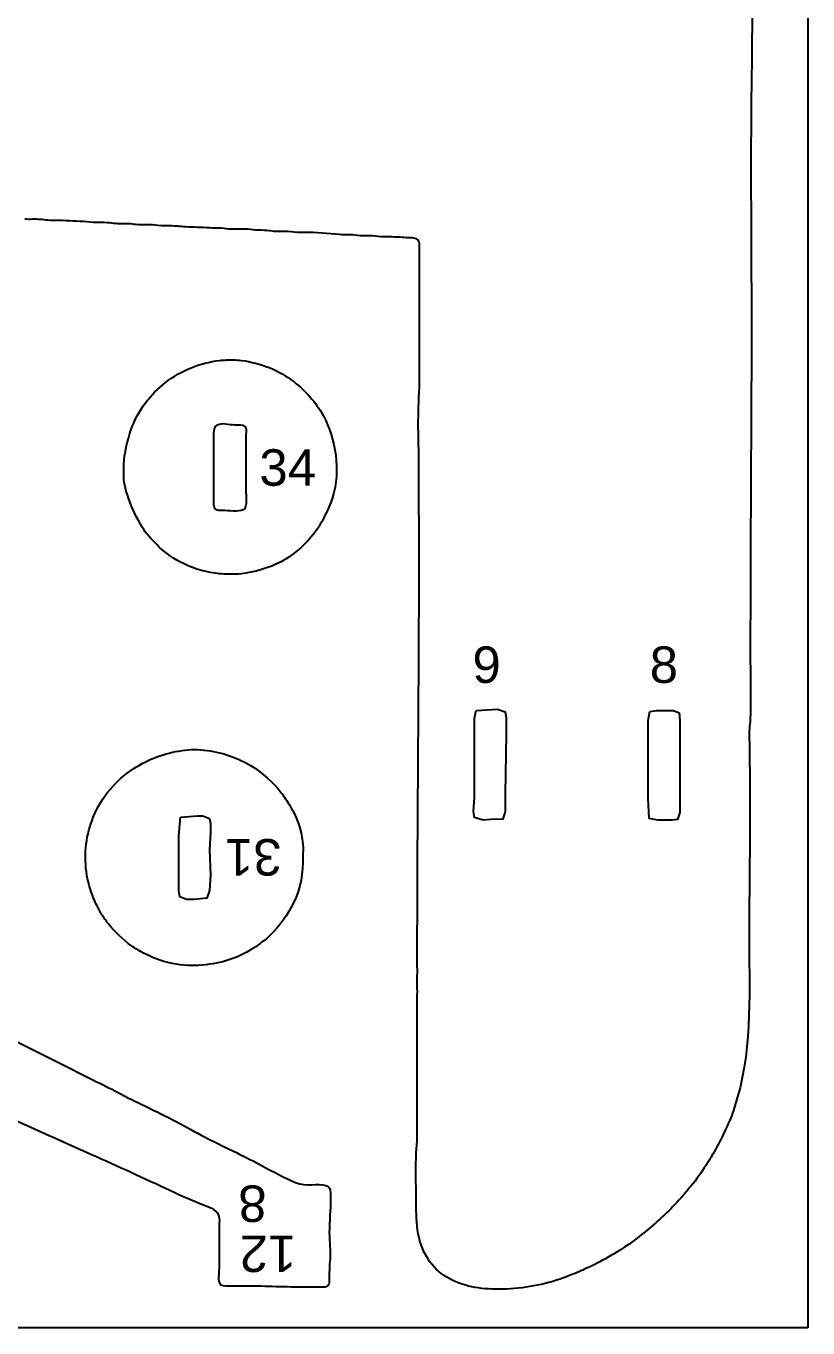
# Model space of a CAD drawing. Header units: millimetres. Extents: x -43 to 337, y -64 to 172.
# Drawn here: x 72.4 to 147.4, y -63.8 to 61.1 of the extents above; entities that cross this region are included whole.
import ezdxf
from ezdxf.enums import TextEntityAlignment as Align

# ---------------------------------------------------------------- set-up
doc = ezdxf.new("R2010")
doc.units = ezdxf.units.MM
doc.layers.get('0').update_dxf_attribs({"lineweight": 25, "true_color": 0xffffff})
for name, color, linetype, true_color in [('Cut', 7, 'Continuous', 0xffffff), ('Stege', 5, 'Continuous', 0x0000ff), ('Text', 1, 'Continuous', 0xff0000)]:
    doc.layers.add(name, color=color, linetype=linetype, true_color=true_color)
doc.styles.add('textstyle68', font='')
doc.styles.add('textstyle69', font='')
doc.styles.add('textstyle70', font='')
doc.styles.add('textstyle71', font='')
doc.styles.add('textstyle81', font='')
doc.styles.add('textstyle82', font='')
doc.styles.get('textstyle68').set_extended_font_data('Arial')
doc.styles.get('textstyle69').set_extended_font_data('Arial')
doc.styles.get('textstyle70').set_extended_font_data('Arial')
doc.styles.get('textstyle71').set_extended_font_data('Arial')
doc.styles.get('textstyle81').set_extended_font_data('Arial')
doc.styles.get('textstyle82').set_extended_font_data('Arial')

msp = doc.modelspace()

# ---------------------------------------------------------------- linework, layer by layer
for p, q in [((147.41, 171.82), (147.41, -63.82)), ((147.41, -63.82), (-43.41, -63.82))]:
    msp.add_line(p, q)
at = {"layer": 'Cut'}
for points in [[(93.49, 21.26), (93.49, 16.51)], [(90.44, 16.2), (90.44, 20.31)], [(109.94, -43.25), (109.94, -34.81), (109.94, -32.18)], [(90.96, -58.12), (90.96, -54.33)]]:
    msp.add_lwpolyline(points, dxfattribs=at)
for points in [[(115.59, -4.57), (117.63, -4.46), (118.37, -4.71), (118.48, -5.31), (118.48, -6.89), (118.37, -12.58), (118.37, -14.27), (118.13, -14.99), (117, -15.04), (116.26, -15.11), (115.42, -14.85), (115.32, -14.27), (115.42, -12.9), (115.42, -6.89), (115.42, -5.31)], [(132.24, -4.68), (132.92, -4.57), (133.55, -4.57), (134.5, -4.57), (135.07, -4.81), (135.13, -5.52), (135.13, -7.1), (135.13, -12.79), (135.13, -14.37), (134.89, -15.05), (134.39, -15.11), (133.02, -15.11), (132.18, -14.94), (132.08, -13), (132.08, -7.84), (132.08, -5.52)], [(87.23, -14.8), (88.85, -14.69), (89.38, -14.69), (90.01, -14.93), (90.12, -15.43), (90.12, -16.27), (90.02, -17.96), (90.11, -20.38), (90.01, -21.86), (89.77, -22.59), (88.54, -22.7), (87.8, -22.7), (87.17, -22.46), (87.06, -21.86), (87.06, -20.91), (87.06, -16.59)]]:
    msp.add_lwpolyline(points, close=True, dxfattribs=at)
for points in [[(142.2, 113.61), (142.2, 94.13), (142.22, 74.69), (141.99, 56.02)], [(141.98, 55.21), (141.87, 45.94), (142.03, 36.66), (141.98, 27.38)], [(73.78, 42.54), (73.29, 42.58), (72.79, 42.53), (72.3, 42.56)], [(74.52, 42.46), (74.26, 42.48), (74.04, 42.53), (73.78, 42.54)], [(75.26, 42.45), (75, 42.45), (74.77, 42.44), (74.52, 42.46)], [(77.89, 42.34), (77.03, 42.36), (76.11, 42.45), (75.26, 42.45)], [(79.16, 42.24), (78.71, 42.24), (78.4, 42.33), (77.89, 42.34)], [(80.21, 42.23), (79.78, 42.26), (79.56, 42.23), (79.16, 42.24)], [(81.05, 42.14), (80.75, 42.15), (80.52, 42.21), (80.21, 42.23)], [(82.42, 42.11), (81.9, 42.16), (81.53, 42.11), (81.05, 42.14)], [(83.16, 42.03), (82.89, 42.04), (82.7, 42.09), (82.42, 42.11)], [(84.22, 42.03), (83.84, 42.03), (83.5, 42.01), (83.16, 42.03)], [(85.38, 41.93), (84.96, 41.96), (84.68, 42.02), (84.22, 42.03)], [(86.22, 41.92), (85.93, 41.92), (85.66, 41.91), (85.38, 41.93)], [(87.69, 41.82), (87.2, 41.86), (86.74, 41.92), (86.22, 41.92)], [(90.01, 41.73), (89.22, 41.8), (88.48, 41.77), (87.69, 41.82)], [(91.17, 41.7), (90.78, 41.73), (90.4, 41.69), (90.01, 41.73)], [(92.12, 41.6), (91.78, 41.61), (91.52, 41.68), (91.17, 41.7)], [(93.7, 41.6), (93.13, 41.62), (92.64, 41.59), (92.12, 41.6)], [(94.65, 41.5), (94.33, 41.52), (94.06, 41.58), (93.7, 41.6)], [(95.5, 41.48), (95.16, 41.51), (94.97, 41.49), (94.65, 41.5)], [(96.23, 41.4), (95.96, 41.41), (95.77, 41.45), (95.5, 41.48)], [(97.18, 41.39), (96.83, 41.39), (96.56, 41.38), (96.23, 41.4)], [(98.45, 41.29), (98.05, 41.31), (97.64, 41.39), (97.18, 41.39)], [(99.19, 41.29), (98.92, 41.29), (98.71, 41.28), (98.45, 41.29)], [(102.45, 41.09), (101.4, 41.19), (100.25, 41.29), (99.19, 41.29)], [(103.51, 41.07), (103.14, 41.09), (102.81, 41.06), (102.45, 41.09)], [(104.46, 40.97), (104.13, 40.99), (103.86, 41.06), (103.51, 41.07)], [(105.3, 40.97), (104.99, 40.97), (104.75, 40.96), (104.46, 40.97)], [(106.46, 40.88), (106.06, 40.92), (105.72, 40.97), (105.3, 40.97)], [(107.3, 40.86), (107.02, 40.86), (106.74, 40.86), (106.46, 40.88)], [(108.88, 40.78), (108.35, 40.83), (107.84, 40.86), (107.3, 40.86)], [(109.98, 40.59), (109.72, 40.85), (109.26, 40.74), (108.88, 40.78)], [(110.15, 39.49), (110.15, 39.86), (110.23, 40.34), (109.98, 40.59)], [(110.15, 36.12), (110.15, 37.25), (110.15, 38.37), (110.15, 39.49)], [(110.15, 26.84), (110.18, 29.93), (110.15, 33.03), (110.15, 36.12)], [(85.8, 26.9), (87.3, 28.07), (89.1, 28.77), (90.96, 29.01)], [(90.96, 29.01), (91.42, 29.07), (91.86, 29.06), (92.33, 29.06)], [(92.33, 29.06), (92.6, 29.06), (92.8, 29.05), (93.07, 29.01)], [(93.07, 29.01), (94.93, 28.77), (96.65, 28.11), (98.13, 26.95)], [(83.88, 24.95), (84.45, 25.67), (85.07, 26.34), (85.8, 26.9)], [(98.13, 26.95), (99.25, 26.07), (100.19, 25), (100.89, 23.79)], [(110.04, 23.15), (110.03, 24.39), (110.13, 25.62), (110.15, 26.84)], [(141.98, 27.38), (141.94, 18.68), (141.88, 9.95), (141.88, 1.24)], [(82.48, 22.31), (82.79, 23.24), (83.27, 24.17), (83.88, 24.95)], [(100.89, 23.79), (101.06, 23.48), (101.2, 23.17), (101.34, 22.84)], [(90.44, 22), (90.45, 22.3), (90.45, 22.65), (90.78, 22.83)], [(90.78, 22.83), (91.21, 23.09), (91.86, 22.85), (92.44, 22.84)], [(92.44, 22.84), (92.77, 22.83), (93.2, 22.91), (93.43, 22.67)], [(93.43, 22.67), (93.58, 22.5), (93.53, 22.29), (93.52, 22.1)], [(101.34, 22.84), (102.36, 20.46), (102.56, 17.34), (101.47, 14.93)], [(109.94, -29.24), (109.94, -11.78), (110.25, 5.7), (110.04, 23.15)], [(81.8, 19.04), (81.84, 20.14), (82.13, 21.28), (82.48, 22.31)], [(90.44, 20.31), (90.44, 20.84), (90.42, 21.48), (90.44, 22)], [(93.52, 22.1), (93.5, 21.84), (93.49, 21.53), (93.49, 21.26)], [(83.55, 13.03), (82.5, 14.78), (81.71, 16.95), (81.79, 18.07)], [(93.49, 16.51), (93.49, 16.09), (93.69, 14.9), (93.25, 14.68)], [(90.44, 15.25), (90.43, 15.53), (90.44, 15.9), (90.44, 16.2)], [(90.54, 14.78), (90.43, 14.92), (90.44, 15.09), (90.44, 15.25)], [(91.28, 14.62), (91.04, 14.62), (90.7, 14.58), (90.54, 14.78)], [(93.25, 14.68), (92.77, 14.44), (91.81, 14.61), (91.28, 14.62)], [(100.9, 13.77), (100.73, 13.44), (100.55, 13.13), (100.34, 12.82)], [(101.47, 14.93), (101.29, 14.54), (101.1, 14.16), (100.9, 13.77)], [(84.95, 11.35), (84.44, 11.86), (83.93, 12.4), (83.55, 13.03)], [(100.34, 12.82), (99.45, 11.55), (98.25, 10.44), (96.87, 9.69)], [(87.17, 9.69), (86.35, 10.14), (85.6, 10.7), (84.95, 11.35)], [(90.54, 8.61), (89.36, 8.77), (88.22, 9.11), (87.17, 9.69)], [(96.87, 9.69), (95.8, 9.12), (94.19, 8.67), (93.07, 8.53)], [(91.38, 8.51), (91.07, 8.52), (90.89, 8.56), (90.54, 8.61)], [(92.12, 8.5), (91.86, 8.5), (91.65, 8.49), (91.38, 8.51)], [(93.07, 8.53), (92.7, 8.49), (92.49, 8.5), (92.12, 8.5)], [(141.88, 1.24), (141.88, -0.94), (141.9, -3.12), (141.88, -5.3)], [(141.88, -5.3), (141.87, -5.83), (141.76, -6.35), (141.77, -6.88)], [(141.77, -6.88), (141.93, -13.49), (141.77, -20.17), (141.77, -26.8)], [(82.74, -10.15), (84.18, -9.22), (85.7, -8.67), (87.38, -8.41)], [(87.38, -8.41), (88.93, -8.17), (90.67, -8.45), (92.12, -8.99)], [(92.12, -8.99), (92.79, -9.24), (93.42, -9.52), (94.02, -9.89)], [(94.02, -9.89), (95.11, -10.56), (96.1, -11.47), (96.9, -12.48)], [(78.87, -14.8), (79.64, -12.9), (81.01, -11.27), (82.74, -10.15)], [(96.9, -12.48), (97.19, -12.83), (97.45, -13.25), (97.67, -13.64)], [(97.67, -13.64), (97.82, -13.89), (97.96, -14.11), (98.1, -14.37)], [(78.21, -20.07), (77.95, -18.26), (78.19, -16.48), (78.87, -14.8)], [(98.1, -14.37), (98.78, -15.68), (98.97, -17.13), (98.99, -17.68)], [(98.97, -18.59), (98.97, -20.13), (98.79, -21.63), (98.08, -23.02)], [(78.9, -22.6), (78.58, -21.79), (78.33, -20.93), (78.21, -20.07)], [(79.24, -23.33), (79.11, -23.09), (79.01, -22.85), (78.9, -22.6)], [(79.63, -24.07), (79.48, -23.83), (79.36, -23.59), (79.24, -23.33)], [(98.08, -23.02), (97.49, -24.17), (96.75, -25.28), (95.81, -26.17)], [(80.3, -25.02), (80.05, -24.72), (79.83, -24.41), (79.63, -24.07)], [(82.53, -27.16), (81.69, -26.56), (80.93, -25.82), (80.3, -25.02)], [(95.81, -26.17), (95.51, -26.46), (95.19, -26.69), (94.86, -26.94)], [(83.69, -27.85), (83.29, -27.64), (82.9, -27.42), (82.53, -27.16)], [(94.86, -26.94), (94.59, -27.15), (94.32, -27.33), (94.02, -27.52)], [(141.77, -26.8), (141.77, -32.21), (142.07, -37.54), (140.33, -42.72)], [(84.53, -28.26), (84.24, -28.13), (83.97, -28), (83.69, -27.85)], [(87.59, -29.01), (86.56, -28.91), (85.48, -28.67), (84.53, -28.26)], [(94.02, -27.52), (92.89, -28.21), (91.64, -28.68), (90.33, -28.88)], [(90.33, -28.88), (89.43, -29.01), (88.49, -29.1), (87.59, -29.01)], [(109.93, -30.91), (109.9, -30.46), (109.99, -29.48), (109.94, -29.24)], [(109.94, -32.18), (109.94, -31.78), (109.96, -31.3), (109.93, -30.91)], [(71.57, -36.38), (73.59, -37.41), (75.67, -38.41), (77.68, -39.45)], [(77.68, -39.45), (78.35, -39.79), (79.03, -40.11), (79.68, -40.44)], [(79.68, -40.44), (80, -40.61), (80.31, -40.76), (80.63, -40.92)], [(80.63, -40.92), (80.93, -41.07), (81.19, -41.2), (81.48, -41.35)], [(81.48, -41.35), (81.79, -41.52), (82.1, -41.69), (82.42, -41.85)], [(82.42, -41.85), (84.36, -42.78), (86.36, -43.73), (88.22, -44.78)], [(72.51, -44.42), (71.21, -43.85), (69.91, -43.24), (68.61, -42.64)], [(109.93, -45.36), (109.91, -44.68), (109.94, -43.94), (109.94, -43.25)], [(140, -43.67), (139.77, -44.2), (139.53, -44.73), (139.28, -45.25)], [(140.33, -42.72), (140.22, -43.05), (140.14, -43.35), (140, -43.67)], [(78.21, -46.99), (76.3, -46.17), (74.42, -45.24), (72.51, -44.42)], [(88.22, -44.78), (89.96, -45.75), (91.81, -46.6), (93.6, -47.5)], [(109.84, -46.94), (109.86, -46.39), (109.95, -45.9), (109.93, -45.36)], [(139.28, -45.25), (138.98, -45.91), (138.64, -46.53), (138.27, -47.15)], [(85.8, -50.45), (83.28, -49.27), (80.75, -48.1), (78.21, -46.99)], [(109.83, -51.47), (109.83, -49.96), (109.77, -48.44), (109.84, -46.94)], [(138.27, -47.15), (138.06, -47.51), (137.87, -47.86), (137.64, -48.2)], [(93.6, -47.5), (95.17, -48.29), (96.71, -49.2), (98.34, -49.9)], [(137.64, -48.2), (137.18, -48.9), (136.72, -49.57), (136.19, -50.21)], [(98.34, -49.9), (99.19, -50.26), (100.41, -49.93), (101.18, -50.14)], [(89.07, -51.9), (87.97, -51.45), (86.87, -50.95), (85.8, -50.45)], [(101.18, -50.14), (101.57, -50.25), (101.59, -50.5), (101.61, -50.85)], [(101.61, -50.85), (101.62, -51.14), (101.61, -51.49), (101.61, -51.8)], [(135.4, -51.15), (134.45, -52.27), (133.3, -53.34), (132.18, -54.27)], [(136.19, -50.21), (135.93, -50.52), (135.67, -50.84), (135.4, -51.15)], [(90.79, -52.79), (90.44, -52.36), (89.57, -52.11), (89.07, -51.9)], [(101.61, -51.8), (101.61, -52.88), (101.47, -54), (101.51, -55.06)], [(110.94, -57.16), (109.85, -55.47), (109.83, -53.42), (109.83, -51.47)], [(90.96, -54.33), (90.96, -53.88), (91.09, -53.15), (90.79, -52.79)], [(132.18, -54.27), (131.17, -55.11), (130.14, -55.9), (129.02, -56.57)], [(101.51, -55.06), (101.55, -55.84), (101.64, -56.73), (101.55, -57.49)], [(112.78, -58.96), (112.04, -58.51), (111.41, -57.9), (110.94, -57.16)], [(129.02, -56.57), (128.33, -56.99), (127.64, -57.39), (126.91, -57.76)], [(91.07, -59.64), (90.81, -59.31), (90.96, -58.52), (90.96, -58.12)], [(101.55, -57.49), (101.49, -57.99), (101.51, -58.58), (101.5, -59.07)], [(125.43, -58.43), (124.87, -58.67), (124.23, -58.93), (123.64, -59.13)], [(126.17, -58.09), (125.92, -58.21), (125.69, -58.32), (125.43, -58.43)], [(126.91, -57.76), (126.66, -57.88), (126.42, -57.97), (126.17, -58.09)], [(91.7, -59.81), (91.49, -59.8), (91.22, -59.82), (91.07, -59.64)], [(93.49, -59.81), (92.9, -59.81), (92.29, -59.82), (91.7, -59.81)], [(99.29, -59.91), (97.35, -59.91), (95.43, -59.81), (93.49, -59.81)], [(100.77, -59.91), (100.32, -59.92), (99.75, -59.91), (99.29, -59.91)], [(101.34, -59.8), (101.17, -59.94), (100.98, -59.91), (100.77, -59.91)], [(101.5, -59.07), (101.5, -59.29), (101.54, -59.64), (101.34, -59.8)], [(117.74, -60.11), (116.02, -60.11), (114.28, -59.87), (112.78, -58.96)], [(123.64, -59.13), (121.75, -59.76), (119.74, -60.11), (117.74, -60.11)]]:
    msp.add_open_spline(points, degree=3, dxfattribs=at)
at = {"layer": 'Stege'}
for p, q in [((141.99, 56.02), (141.98, 55.21)), ((81.79, 18.07), (81.8, 19.04)), ((98.99, -17.68), (98.97, -18.59))]:
    msp.add_line(p, q, dxfattribs=at)

# ---------------------------------------------------------------- texts
at = {"layer": 'Text'}
for s, style, p in [('34', 'textstyle68', (97.51, 18.74)), ('9', 'textstyle81', (116.59, -0.18)), ('8', 'textstyle82', (133.59, -0.18))]:
    msp.add_text(s, height=3.5, dxfattribs=dict(at, style=style)).set_placement(p, align=Align.MIDDLE_CENTER)
for s, style, p in [('31', 'textstyle69', (94.21, -18.66)), ('8', 'textstyle71', (94.13, -51.9)), ('12', 'textstyle70', (95.62, -56.7))]:
    msp.add_text(s, height=3.5, rotation=180, dxfattribs=dict(at, style=style)).set_placement(p, align=Align.MIDDLE_CENTER)

doc.saveas('drawing.dxf')
